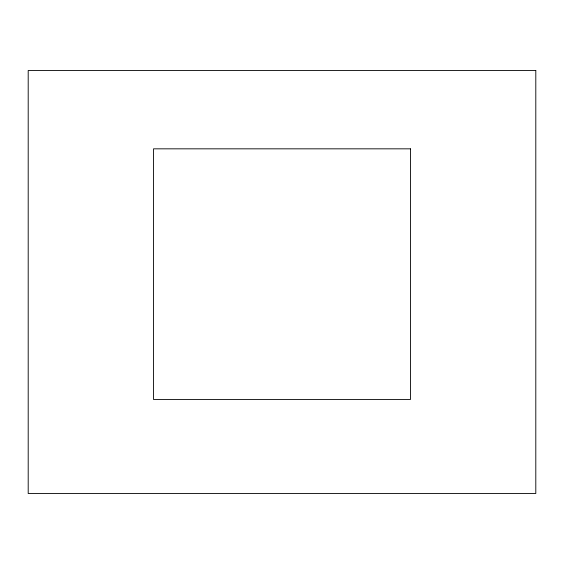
<?xml version="1.0" encoding="UTF-8"?>
<svg xmlns="http://www.w3.org/2000/svg" width="564" height="564" viewBox="0 0 564 564"><rect width="100%" height="100%" fill="white"/><g stroke="black" fill="none" stroke-linecap="round" stroke-linejoin="round"><path stroke-width="0.85" d="M535.8 70.5L28.2 70.5L28.2 493.5L535.8 493.5L535.8 70.5M410.465 148.833L153.535 148.833L153.535 399.502L410.465 399.502L410.465 148.833"/></g></svg>
